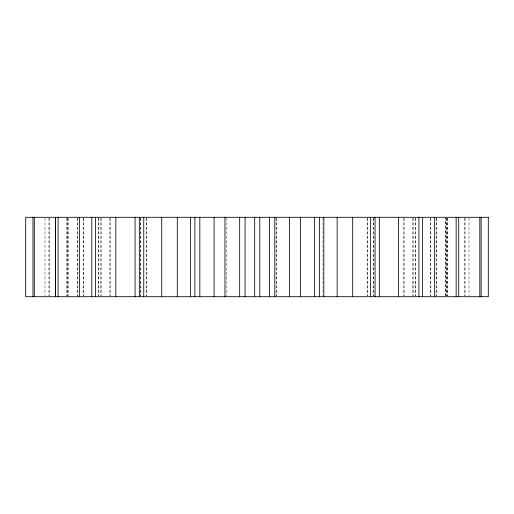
<?xml version="1.0" encoding="UTF-8"?>
<svg xmlns="http://www.w3.org/2000/svg" width="514" height="514" viewBox="0 0 514 514"><rect width="100%" height="100%" fill="white"/><g stroke="black" fill="none" stroke-linecap="round" stroke-linejoin="round"><path stroke-width="0.39" stroke-dasharray="2.57 1.93" d="M469.012 218.09L469.012 295.91M464.997 218.09L464.997 296.707M464.874 218.09L464.874 295.91M447.308 218.09L447.308 295.91M447.244 218.09L447.244 295.91M446.801 218.09L446.801 295.91M446.57 218.09L446.57 295.91M436.341 218.09L436.341 295.91M436.155 218.09L436.155 296.707M430.655 218.09L430.655 296.707M430.475 218.09L430.475 295.91M415.672 218.09L415.672 295.91M415.344 218.09L415.344 295.91M413.153 218.09L413.153 295.91M412.858 218.09L412.858 296.707M404.113 218.09L404.113 295.91M403.818 218.09L403.818 295.91M373.729 218.09L373.729 295.91M373.331 218.09L373.331 295.91M367.536 218.09L367.536 295.91M367.157 218.09L367.157 295.91M322.985 218.09L322.985 295.91M276.236 218.09L276.236 295.91M276.134 218.09L276.134 295.91M226.411 218.09L226.411 295.91M146.843 218.09L146.843 295.91M146.464 218.09L146.464 295.91M140.669 218.09L140.669 295.91M140.271 218.09L140.271 295.91M110.182 218.09L110.182 295.91M109.887 218.09L109.887 295.91M101.142 218.09L101.142 296.707M100.847 218.09L100.847 295.91M98.656 218.09L98.656 295.91M98.328 218.09L98.328 295.91M83.525 218.09L83.525 295.91M83.345 218.09L83.345 296.707M77.845 218.09L77.845 296.707M77.659 218.09L77.659 295.91M68.632 218.09L68.632 296.707M67.43 218.09L67.43 295.91M67.199 218.09L67.199 295.91M66.691 218.09L66.756 296.707M49.126 218.09L49.126 295.91M49.003 218.09L49.003 295.91M44.988 218.09L44.988 295.91M445.368 295.91L445.368 218.09L445.304 295.91"/><path stroke-width="0.77" d="M481.143 217.293L481.143 296.707M479.819 217.293L479.819 296.707M458.706 217.293L458.706 296.707M456.149 217.293L456.149 296.707M434.651 217.293L434.651 296.707M422.521 217.293L422.521 296.707M418.91 217.293L418.91 296.707M398.491 217.293L398.491 296.707M379.319 217.293L379.319 296.707M375.059 217.293L375.059 296.707M370.639 217.293L370.639 296.707M352.688 217.293L352.688 296.707M337.152 217.293L337.152 296.707M323.833 217.293L323.833 296.707M319.554 217.293L319.554 296.707M314.626 217.293L314.626 296.707M300.362 217.293L300.362 296.707M289.523 217.293L289.523 296.707M274.804 217.293L274.804 296.707M269.381 217.293L269.381 296.707M259.782 217.293L259.782 296.707M254.681 217.293L254.681 296.707M245.082 217.293L245.082 296.707M239.678 217.293L239.678 296.707M224.959 217.293L224.959 296.707M214.087 217.293L214.087 296.707M199.824 217.293L199.824 296.707M194.896 217.293L194.896 296.707M190.617 217.293L190.617 296.707M177.291 217.293L177.291 296.707M161.717 217.293L161.717 296.707M143.759 217.293L143.759 296.707M139.339 217.293L139.339 296.707M135.066 217.293L135.066 296.707M115.843 217.293L115.843 296.707M95.418 217.293L95.418 296.707M91.807 217.293L91.807 296.707M79.58 217.293L79.58 296.707M58.082 217.293L58.082 296.707M55.531 217.293L55.531 296.707M55.416 217.293L55.416 296.707M34.303 217.293L34.303 296.707M32.98 217.293L32.98 296.707M488.3 217.293L25.7 217.293L25.7 296.707L488.3 296.707L488.3 217.293"/></g></svg>
